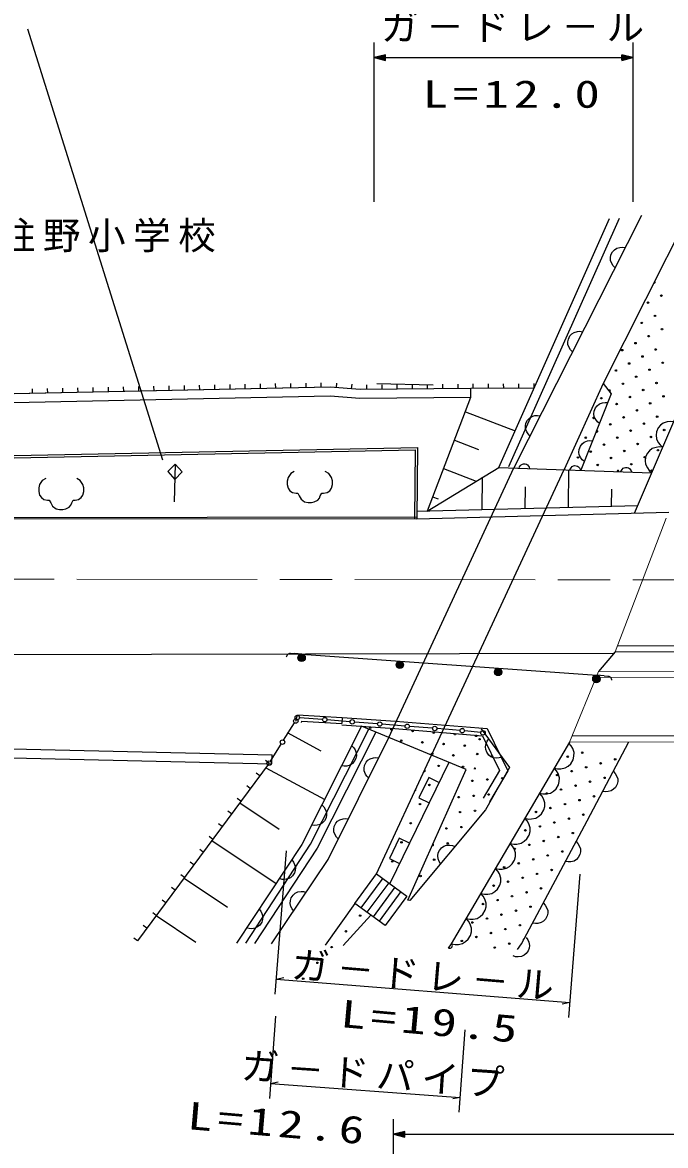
# Model space of a CAD drawing. Units: millimetres, scale not verified. Extents: x 40000 to 680000, y 20000 to 380000.
# Drawn here: x 90793 to 133582, y 241682 to 316437 of the extents above; entities that cross this region are included whole.
import ezdxf

# ---------------------------------------------------------------- set-up
doc = ezdxf.new("R2010")
doc.units = ezdxf.units.MM
doc.header["$LTSCALE"] = 1000
doc.linetypes.add('CHAIN', pattern=[18.5, 12, -1.5, 3.5, -1.5])
for name, color, linetype, lineweight in [('M-BGD', 7, 'Continuous', 25), ('M-BMK', 2, 'CHAIN', 13), ('M-STR', 1, 'Continuous', 13)]:
    doc.layers.add(name, color=color, linetype=linetype, lineweight=lineweight)
doc.styles.add('ＭＳ ゴシック', font='')
doc.styles.get('ＭＳ ゴシック').set_extended_font_data('MS Gothic')

# ---------------------------------------------------------------- blocks, each defined once
blk = doc.blocks.new('BUHIN3')
at = {"color": 7, "linetype": 'Continuous', "lineweight": 25}
blk.add_circle((0, 0), 149, dxfattribs=at)
blk = doc.blocks.new('BUHIN5')
at = {"color": 7, "linetype": 'Continuous', "lineweight": 25}
for radius in [249, 220, 191, 161, 132, 97.5, 67.5, 38.8, 7.5]:
    blk.add_circle((248, -22), radius, dxfattribs=at)
blk = doc.blocks.new('BUHIN9')
at = {"color": 7, "linetype": 'Continuous', "lineweight": 25}
blk.add_circle((0, 0), 149, dxfattribs=at)
blk = doc.blocks.new('BUHIN34')
at = {"color": 7, "linetype": 'Continuous', "lineweight": 25}
blk.add_line((0, 0), (-182, -238), dxfattribs=at)
blk = doc.blocks.new('BUHIN35')
at = {"color": 7, "linetype": 'Continuous', "lineweight": 25}
blk.add_line((0, 0), (-300, 3), dxfattribs=at)
blk = doc.blocks.new('BUHIN36')
at = {"color": 7, "linetype": 'Continuous', "lineweight": 25}
blk.add_line((0, 0), (-300, 2), dxfattribs=at)
blk = doc.blocks.new('BUHIN37')
at = {"color": 7, "linetype": 'Continuous', "lineweight": 25}
blk.add_line((0, 0), (-299, 30), dxfattribs=at)
blk = doc.blocks.new('BUHIN38')
at = {"color": 7, "linetype": 'Continuous', "lineweight": 25}
blk.add_line((0, 0), (-300, -2), dxfattribs=at)
blk = doc.blocks.new('BUHIN46')
at = {"color": 7, "linetype": 'Continuous', "lineweight": 25}
blk.add_lwpolyline([(827, -501), (880, -273), (879, -52), (827, 228), (706, 437), (549, 617), (293, 772), (61, 828), (-181, 839), (-453, 755), (-646, 651), (-827, 501)], dxfattribs=at)
blk = doc.blocks.new('BUHIN48')
at = {"color": 7, "linetype": 'Continuous', "lineweight": 25}
blk.add_lwpolyline([(-843, 378), (-867, 155), (-839, -54), (-758, -314), (-618, -498), (-448, -650), (-187, -767), (40, -792), (271, -774), (518, -662), (689, -541), (843, -378)], dxfattribs=at)
blk = doc.blocks.new('BUHIN91')
at = {"color": 7, "linetype": 'Continuous', "lineweight": 25}
blk.add_lwpolyline([(-931, -1020), (-815, -1255), (-548, -1439), (-316, -1495), (-84, -1499), (157, -1450), (331, -1333), (454, -1162), (510, -923), (512, -811), (694, -716), (906, -599), (1089, -370), (1145, -138), (1149, 87), (1099, 275), (983, 509), (865, 624), (716, 686), (538, 787), (539, 907), (491, 1140), (373, 1314), (203, 1437), (-36, 1501), (-269, 1504), (-502, 1448), (-775, 1272), (-899, 1042)], dxfattribs=at)
blk = doc.blocks.new('BUHIN92')
at = {"color": 7, "linetype": 'Continuous', "lineweight": 25}
blk.add_lwpolyline([(-669, 338), (-1008, -331), (331, -1008), (669, -338)], dxfattribs=at)
blk = doc.blocks.new('BUHIN154')
at = {"color": 7, "linetype": 'Continuous', "lineweight": 25}
blk.add_lwpolyline([(667, -344), (534, -470), (387, -558), (185, -640), (-3, -644), (-184, -610), (-390, -503), (-523, -376), (-628, -220), (-683, -6), (-696, 165), (-667, 344)], dxfattribs=at)
blk = doc.blocks.new('BUHIN155')
at = {"color": 7, "linetype": 'Continuous', "lineweight": 25}
blk.add_lwpolyline([(-665, 348), (-531, 473), (-384, 561), (-181, 641), (7, 644), (187, 609), (393, 501), (525, 373), (630, 217), (683, 3), (695, -169), (665, -348)], dxfattribs=at)
blk = doc.blocks.new('BUHIN156')
at = {"color": 7, "linetype": 'Continuous', "lineweight": 25}
blk.add_lwpolyline([(-618, 425), (-471, 533), (-314, 603), (-103, 658), (84, 638), (259, 582), (451, 450), (566, 307), (651, 139), (678, -80), (669, -251), (618, -425)], dxfattribs=at)
blk = doc.blocks.new('BUHIN158')
at = {"color": 7, "linetype": 'Continuous', "lineweight": 25}
blk.add_lwpolyline([(-656, 363), (-520, 485), (-371, 569), (-166, 645), (22, 644), (202, 604), (405, 492), (534, 360), (635, 202), (683, -14), (690, -185), (656, -363)], dxfattribs=at)
blk = doc.blocks.new('BUHIN160')
at = {"color": 7, "linetype": 'Continuous', "lineweight": 25}
blk.add_lwpolyline([(664, -349), (531, -474), (383, -561), (180, -641), (-8, -644), (-188, -608), (-394, -500), (-526, -372), (-630, -215), (-683, -1), (-694, 170), (-664, 349)], dxfattribs=at)
blk = doc.blocks.new('BUHIN161')
at = {"color": 7, "linetype": 'Continuous', "lineweight": 25}
blk.add_lwpolyline([(693, -287), (571, -423), (432, -524), (237, -622), (51, -642), (-132, -623), (-347, -534), (-490, -418), (-608, -272), (-680, -63), (-707, 106), (-693, 287)], dxfattribs=at)
blk = doc.blocks.new('BUHIN186')
at = {"color": 7, "linetype": 'Continuous', "lineweight": 25}
blk.add_lwpolyline([(-18, -350), (-97, -318), (-163, -272), (-236, -202), (-274, -123), (-295, -39), (-289, 69), (-261, 150), (-215, 225), (-134, 289), (-64, 327), (18, 350)], dxfattribs=at)
blk = doc.blocks.new('BUHIN204')
at = {"layer": 'M-BGD'}
for points in [[(0, 0), (199, 747), (-176, 753)], [(2, 154), (-120, 705), (142, 701)], [(4, 229), (-92, 677), (114, 673)], [(5, 306), (-65, 648), (85, 646)], [(6, 381), (-37, 619), (57, 618)]]:
    blk.add_lwpolyline(points, close=True, dxfattribs=at)
for points in [[(1, 77), (-148, 734), (171, 729), (1, 79)], [(9, 591), (7, 457), (-9, 591), (28, 590), (7, 457)]]:
    blk.add_lwpolyline(points, dxfattribs=at)
blk = doc.blocks.new('BUHIN205')
at = {"layer": 'M-BGD'}
for points in [[(0, 0), (-199, -747), (176, -753)], [(-2, -154), (120, -705), (-142, -701)], [(-4, -229), (92, -677), (-114, -673)], [(-5, -306), (65, -648), (-85, -646)], [(-6, -381), (37, -619), (-57, -618)]]:
    blk.add_lwpolyline(points, close=True, dxfattribs=at)
for points in [[(-1, -77), (148, -734), (-171, -729), (-1, -79)], [(-9, -591), (-7, -457), (9, -591), (-28, -590), (-7, -457)]]:
    blk.add_lwpolyline(points, dxfattribs=at)

msp = doc.modelspace()

# ---------------------------------------------------------------- linework, layer by layer
at = {"layer": 'M-BGD'}
for p, q in [((100128, 287313), (91140, 315988)), ((114189, 304500), (114189, 315101)), ((131415, 315101), (131415, 304500)), ((114189, 314101), (131415, 314101)), ((131973, 303579), (123487, 286786)), ((135062, 303579), (129443, 292415)), ((122489, 286821), (129864, 303389)), ((130496, 303385), (123134, 286848)), ((131512, 283783), (137035, 296658)), ((114365, 292397), (118124, 292320)), ((129443, 292415), (126840, 286670)), ((129443, 292415), (129964, 291708)), ((111277, 292172), (82860, 291565)), ((111259, 291572), (82873, 290966)), ((113251, 291406), (111259, 291572)), ((113273, 292006), (111277, 292172)), ((120625, 292071), (113273, 292006)), ((120630, 291471), (120625, 292071)), ((129964, 291708), (127954, 286631)), ((120630, 291471), (113251, 291406)), ((120602, 291471), (117718, 283918)), ((120266, 290527), (123571, 289253)), ((119538, 288639), (121143, 288020)), ((81968, 287450), (117069, 288150)), ((82126, 287303), (116918, 287997)), ((116918, 287997), (116888, 283401)), ((117069, 288150), (117038, 283400)), ((115170, 268838), (123487, 286786)), ((117718, 283918), (122489, 286821)), ((118003, 267662), (126840, 286670)), ((118810, 286750), (120992, 285910)), ((122489, 286821), (132663, 286468)), ((127117, 284167), (127155, 286659)), ((121371, 284015), (121404, 286161)), ((118082, 284862), (118446, 284722)), ((124244, 284091), (124266, 285522)), ((129990, 284243), (130007, 285368)), ((117025, 283899), (131729, 284289)), ((117038, 283500), (83491, 283462)), ((117038, 283400), (83491, 283362)), ((117038, 283400), (133799, 283844)), ((130125, 274428), (62679, 274288)), ((109383, 274393), (108884, 274429)), ((109383, 274393), (129003, 272988)), ((130226, 274546), (129116, 273244)), ((129501, 272953), (129003, 272988)), ((108978, 269939), (109093, 270354)), ((109093, 270354), (112069, 270177)), ((110757, 270038), (109226, 270160)), ((109363, 269832), (109392, 269935)), ((109392, 269935), (112046, 269778)), ((112587, 269893), (111056, 270014)), ((112069, 270177), (112046, 269778)), ((112069, 270177), (115611, 269934)), ((114417, 269748), (112886, 269869)), ((115611, 269934), (121721, 269431)), ((108172, 268661), (108898, 269813)), ((108410, 269165), (110645, 267962)), ((113358, 269591), (109393, 261712)), ((109968, 261737), (113838, 269391)), ((114301, 269199), (110402, 261486)), ((112035, 269678), (115570, 269436)), ((120308, 266705), (113358, 269591)), ((116247, 269602), (114716, 269724)), ((115570, 269436), (121396, 268956)), ((118077, 269457), (116546, 269578)), ((119907, 269312), (118376, 269433)), ((121286, 269164), (120205, 269283)), ((121318, 269427), (123194, 266851)), ((121318, 269427), (123194, 266851)), ((121721, 269431), (123092, 266618)), ((62700, 268722), (107407, 267680)), ((107286, 267257), (108012, 268408)), ((111142, 260718), (115170, 268838)), ((119347, 255118), (127224, 268542)), ((121396, 268956), (122524, 266641)), ((128372, 263295), (131148, 268544)), ((62702, 268121), (107393, 267080)), ((107393, 267080), (107407, 267680)), ((114360, 259765), (118003, 267662)), ((107206, 267130), (98449, 255309)), ((119153, 267185), (115237, 259120)), ((119153, 267185), (115237, 259120)), ((106979, 266823), (110903, 264712)), ((116444, 258023), (120308, 266705)), ((122524, 266641), (121440, 264811)), ((123194, 266851), (121612, 264026)), ((123092, 266618), (121870, 264556)), ((105249, 264488), (107876, 262730)), ((121612, 264026), (116569, 257998)), ((121612, 264026), (116569, 257998)), ((124007, 255107), (128372, 263295)), ((103397, 261988), (107673, 259125)), ((109393, 261712), (105034, 255156)), ((105652, 255142), (109968, 261737)), ((110402, 261486), (106241, 255128)), ((108345, 261291), (107589, 251757)), ((107372, 255102), (111142, 260718)), ((101545, 259488), (104428, 257558)), ((112915, 257800), (114360, 259765)), ((114761, 259471), (113316, 257505)), ((114360, 259765), (116366, 258291)), ((127145, 250208), (127901, 259741)), ((115162, 259176), (113717, 257210)), ((115563, 258881), (114118, 256915)), ((115965, 258586), (114520, 256620)), ((116366, 258291), (114921, 256325)), ((116569, 257998), (116444, 258023)), ((112915, 257800), (110944, 255019)), ((114921, 256325), (112915, 257800)), ((99693, 256988), (102335, 255219)), ((112132, 254992), (113969, 257025)), ((119131, 254830), (119347, 255118)), ((123733, 254723), (124007, 255107)), ((107668, 252754), (108178, 252858)), ((107668, 252754), (127224, 251204)), ((127224, 251204), (126714, 251101)), ((107628, 250300), (107227, 244815)), ((119856, 243892), (120256, 249378)), ((107300, 245812), (107809, 245919)), ((107300, 245812), (119928, 244889)), ((119928, 244889), (119419, 244782)), ((115491, 229264), (115491, 243437)), ((115491, 242437), (162546, 242437))]:
    msp.add_line(p, q, dxfattribs=at)
for points in [[(124837, 292095), (120625, 292071), (113273, 292006), (111277, 292172), (82860, 291565), (82050, 291540), (80816, 292738)], [(100947, 287025), (100455, 286549), (100925, 286026), (101417, 286527), (100947, 287025), (100892, 284526)], [(108368, 274215), (108376, 274261), (108395, 274311), (108426, 274359), (108456, 274389), (108499, 274419), (108546, 274438), (108591, 274446), (108635, 274447), (108884, 274429)], [(129501, 272953), (129751, 272935), (129800, 272926), (129844, 272911), (129887, 272882), (129923, 272850), (129952, 272806), (129973, 272762), (129982, 272710), (129982, 272668)], [(122698, 267532), (122523, 267479), (122352, 267466), (122134, 267484), (121964, 267565), (121818, 267676), (121681, 267864), (121620, 268037), (121596, 268224), (121643, 268439), (121708, 268598), (121815, 268745)], [(130111, 266582), (130235, 266449), (130322, 266301), (130402, 266098), (130404, 265910), (130368, 265729), (130259, 265524), (130131, 265393), (129974, 265289), (129760, 265237), (129588, 265225), (129410, 265256)], [(118610, 260437), (118516, 260594), (118461, 260756), (118426, 260972), (118463, 261156), (118536, 261325), (118685, 261503), (118838, 261605), (119013, 261673), (119234, 261680), (119404, 261655), (119572, 261587)], [(108839, 257287), (108729, 257433), (108658, 257590), (108600, 257800), (108617, 257987), (108672, 258163), (108802, 258356), (108944, 258473), (109110, 258560), (109329, 258589), (109500, 258582), (109675, 258533)], [(119131, 254830), (119173, 254816), (119214, 254812), (119267, 254816), (119308, 254835), (119344, 254861), (119377, 254906), (119392, 254948), (119398, 254992), (119388, 255044), (119372, 255082), (119347, 255118)], [(124306, 255526), (124412, 255376), (124478, 255218), (124530, 255006), (124507, 254820), (124447, 254646), (124312, 254457), (124167, 254344), (123998, 254262), (123779, 254239), (123607, 254251), (123434, 254305)]]:
    msp.add_lwpolyline(points, dxfattribs=at)
for centre, radius in [((133305, 298256), 49.8), ((132420, 297790), 49.8), ((132886, 296906), 49.8), ((132002, 296440), 49.8), ((133352, 296021), 49.8), ((132467, 295555), 49.8), ((130698, 294623), 49.8), ((131583, 295089), 49.8), ((132933, 294670), 49.8), ((132048, 294204), 49.8), ((133399, 293785), 49.8), ((130279, 293272), 49.8), ((131164, 293738), 49.8), ((132514, 293319), 49.8), ((130745, 292387), 49.8), ((131630, 292853), 49.8), ((132980, 292434), 49.8), ((131211, 291503), 49.8), ((132095, 291968), 49.8), ((133446, 291550), 49.8), ((129315, 291427), 49.8), ((130326, 291037), 49.8), ((132561, 291084), 49.8), ((128794, 290112), 49.8), ((130792, 290152), 49.8), ((131676, 290618), 49.8), ((133027, 290199), 49.8), ((129907, 289686), 49.8), ((131258, 289267), 49.8), ((132142, 289733), 49.8), ((133493, 289314), 49.8), ((128274, 288797), 49.8), ((130373, 288801), 49.8), ((132608, 288848), 49.8), ((128603, 287869), 49.8), ((129488, 288335), 49.8), ((130839, 287916), 49.8), ((131723, 288382), 49.8), ((133074, 287963), 49.8), ((127753, 287483), 49.8), ((129954, 287450), 49.8), ((131304, 287031), 49.8), ((132189, 287497), 49.8), ((129069, 286984), 49.8), ((132655, 286612), 49.8), ((113933, 269494), 49.8), ((115343, 269385), 49.8), ((116753, 269277), 49.8), ((118163, 269168), 49.8), ((120056, 269300), 149), ((121435, 269148), 149), ((115994, 268626), 49.8), ((117404, 268517), 49.8), ((118814, 268409), 49.8), ((119573, 269060), 49.8), ((120983, 268951), 49.8), ((121209, 268728), 49.8), ((118055, 267758), 49.8), ((119465, 267650), 49.8), ((120224, 268300), 49.8), ((121053, 267740), 49.8), ((122041, 267585), 49.8), ((128039, 267827), 49.8), ((118485, 266953), 49.8), ((120115, 266890), 49.8), ((127073, 267566), 49.8), ((128300, 266862), 49.8), ((129265, 267123), 49.8), ((130230, 267384), 49.8), ((122723, 266133), 49.8), ((126369, 266340), 49.8), ((127334, 266601), 49.8), ((129526, 266158), 49.8), ((117867, 265681), 49.8), ((120731, 265956), 49.8), ((121727, 266045), 49.8), ((126630, 265375), 49.8), ((127595, 265636), 49.8), ((128561, 265897), 49.8), ((119823, 264871), 49.8), ((120819, 264960), 49.8), ((121815, 265048), 49.8), ((125665, 265114), 49.8), ((127856, 264670), 49.8), ((128822, 264931), 49.8), ((117250, 264409), 49.8), ((119912, 263875), 49.8), ((120908, 263964), 49.8), ((124960, 263887), 49.8), ((125926, 264148), 49.8), ((126891, 264409), 49.8), ((116632, 263137), 49.8), ((126187, 263183), 49.8), ((127152, 263444), 49.8), ((128117, 263705), 49.8), ((119004, 262790), 49.8), ((120001, 262879), 49.8), ((124256, 262661), 49.8), ((125221, 262922), 49.8), ((127413, 262479), 49.8), ((116014, 261865), 49.8), ((119093, 261794), 49.8), ((124517, 261696), 49.8), ((125482, 261957), 49.8), ((126448, 262218), 49.8), ((123552, 261435), 49.8), ((125743, 260991), 49.8), ((126709, 261252), 49.8), ((115396, 260592), 49.8), ((118186, 260710), 49.8), ((122847, 260208), 49.8), ((123813, 260469), 49.8), ((124778, 260730), 49.8), ((117278, 259625), 49.8), ((124074, 259504), 49.8), ((125039, 259765), 49.8), ((126004, 260026), 49.8), ((122143, 258982), 49.8), ((123108, 259243), 49.8), ((125300, 258800), 49.8), ((122404, 258017), 49.8), ((123369, 258278), 49.8), ((124335, 258539), 49.8), ((121439, 257756), 49.8), ((123630, 257312), 49.8), ((124596, 257573), 49.8), ((113263, 256990), 49.8), ((120734, 256529), 49.8), ((121700, 256790), 49.8), ((122665, 257051), 49.8), ((112315, 255940), 49.8), ((121961, 255825), 49.8), ((122926, 256086), 49.8), ((123891, 256347), 49.8), ((111367, 254891), 49.8), ((120030, 255303), 49.8), ((120995, 255564), 49.8), ((123187, 255121), 49.8), ((122222, 254860), 49.8), ((110419, 253842), 49.8), ((109471, 252792), 49.8)]:
    msp.add_circle(centre, radius, dxfattribs=at)
for centre, start, end in [((132839, 299141), 231.7223, 74.84132), ((129860, 291922), 246.64499, 186.12151), ((129022, 289220), 194.41958, 122.3794), ((130420, 286566), 334.58216, 201.44627), ((117540, 266626), 229.6737, 80.78844), ((120898, 266752), 342.27614, 203.50471), ((116922, 265354), 262.25375, 48.20839), ((116305, 264082), 303.84787, 6.61427), ((118097, 261706), 231.04537, 80.96819), ((112264, 256939), 276.46103, 12.88338), ((124857, 256608), 122.55603, 181.31542), ((124152, 255382), 60.52282, 243.34863)]:
    msp.add_arc(centre, 49.8, start, end, dxfattribs=at)
at = {"layer": 'M-BMK'}
msp.add_line((161909, 279305), (63661, 279404), dxfattribs=at)
at = {"layer": 'M-STR'}
for p, q in [((133622, 283443), (130226, 274546)), ((175685, 274609), (130226, 274546)), ((130379, 274946), (175839, 275009)), ((129116, 273244), (127191, 268542)), ((128939, 272844), (175432, 272914)), ((175591, 273314), (129116, 273244)), ((127224, 268542), (173705, 268565)), ((173863, 268965), (127354, 268942))]:
    msp.add_line(p, q, dxfattribs=at)

# ---------------------------------------------------------------- block references
at = {"rotation": 270.90706}
for name, p in [('BUHIN204', (114189, 314101)), ('BUHIN205', (131415, 314101)), ('BUHIN204', (115491, 242437))]:
    msp.add_blockref(name, p, dxfattribs=at)
at = {"layer": 'M-BGD', "rotation": 270.90706}
for name, p in [('BUHIN160', (130559, 300781)), ('BUHIN160', (127730, 295183)), ('BUHIN38', (103597, 292008)), ('BUHIN38', (104609, 292030)), ('BUHIN38', (105620, 292052)), ('BUHIN38', (106632, 292073)), ('BUHIN38', (107644, 292095)), ('BUHIN38', (108655, 292116)), ('BUHIN38', (109667, 292138)), ('BUHIN38', (110678, 292160)), ('BUHIN37', (111689, 292138)), ('BUHIN37', (112697, 292054)), ('BUHIN36', (113707, 292010)), ('BUHIN36', (114719, 292019)), ('BUHIN36', (115730, 292028)), ('BUHIN36', (116742, 292037)), ('BUHIN36', (117754, 292046)), ('BUHIN36', (118766, 292055)), ('BUHIN36', (119778, 292064)), ('BUHIN35', (120789, 292072)), ('BUHIN35', (121801, 292078)), ('BUHIN35', (122813, 292084)), ('BUHIN35', (123825, 292089)), ('BUHIN35', (124837, 292095)), ('BUHIN38', (91458, 291749)), ('BUHIN38', (92470, 291771)), ('BUHIN38', (93481, 291792)), ('BUHIN38', (94493, 291814)), ('BUHIN38', (95504, 291836)), ('BUHIN38', (96516, 291857)), ('BUHIN38', (97528, 291879)), ('BUHIN38', (98539, 291900)), ('BUHIN38', (99551, 291922)), ('BUHIN38', (100562, 291944)), ('BUHIN38', (101574, 291965)), ('BUHIN38', (102586, 291987)), ('BUHIN161', (129461, 290439)), ('BUHIN160', (124901, 289585)), ('BUHIN48', (133756, 289015)), ('BUHIN161', (128456, 287900)), ('BUHIN48', (133028, 287317)), ('BUHIN186', (124184, 286762)), ('BUHIN91', (109915, 285623)), ('BUHIN186', (127576, 286644)), ('BUHIN186', (130968, 286527)), ('BUHIN91', (93380, 285159)), ('BUHIN5', (109383, 274393)), ('BUHIN5', (115923, 273925)), ('BUHIN5', (122463, 273457)), ('BUHIN5', (129003, 272988)), ('BUHIN3', (108978, 269939)), ('BUHIN9', (109077, 270172)), ('BUHIN9', (110907, 270026)), ('BUHIN9', (112737, 269881)), ('BUHIN9', (114566, 269736)), ('BUHIN9', (116396, 269590)), ('BUHIN9', (118226, 269445)), ('BUHIN3', (108092, 268535)), ('BUHIN46', (126663, 267639)), ('BUHIN155', (112367, 267621)), ('BUHIN34', (107206, 267130)), ('BUHIN3', (107206, 267130)), ('BUHIN154', (114163, 266808)), ('BUHIN34', (106581, 266285)), ('BUHIN92', (118174, 265169)), ('BUHIN46', (125687, 265970)), ('BUHIN34', (105955, 265441)), ('BUHIN34', (105330, 264597)), ('BUHIN46', (124712, 264300)), ('BUHIN34', (104704, 263752)), ('BUHIN155', (110384, 263681)), ('BUHIN154', (112149, 262748)), ('BUHIN46', (123737, 262631)), ('BUHIN34', (104079, 262908)), ('BUHIN34', (103453, 262063)), ('BUHIN92', (116216, 261136)), ('BUHIN46', (122761, 260961)), ('BUHIN158', (127281, 261248)), ('BUHIN34', (102827, 261219)), ('BUHIN34', (102202, 260375)), ('BUHIN156', (108303, 260073)), ('BUHIN34', (101576, 259530)), ('BUHIN46', (121786, 259292)), ('BUHIN34', (100951, 258686)), ('BUHIN34', (100325, 257842)), ('BUHIN46', (120810, 257623)), ('BUHIN34', (99700, 256997)), ('BUHIN156', (106124, 256795)), ('BUHIN158', (125099, 257154)), ('BUHIN46', (119835, 255953)), ('BUHIN34', (99074, 256153)), ('BUHIN34', (98449, 255309))]:
    msp.add_blockref(name, p, dxfattribs=at)

# ---------------------------------------------------------------- texts
at = {"layer": 'M-BGD', "char_height": 1833, "attachment_point": 7, "style": 'ＭＳ ゴシック'}
for s, insert in [('\\T1.2;ガ－ドレ－ル', (114657, 315139)), ('\\T1.2;\\W1.35;L=12.0', (117425, 310728)), ('\\T1.2;岩国市立\u3000柱野小学校', (74152, 301135))]:
    msp.add_mtext(s, dxfattribs=dict(at, insert=insert))
for s, insert, rotation in [('\\T1.2;ガ－ドレ－ル', (108632, 252740), 355.2), ('\\T1.2;\\W1.35;L=19.5', (111896, 249543), 354.9), ('\\T1.2;ガ－ドパイプ', (105302, 246014), 356.1), ('\\T1.2;\\W1.35;L=12.6', (101706, 242750), 355.1)]:
    msp.add_mtext(s, dxfattribs=dict(at, insert=insert, rotation=rotation))

doc.saveas('drawing.dxf')
